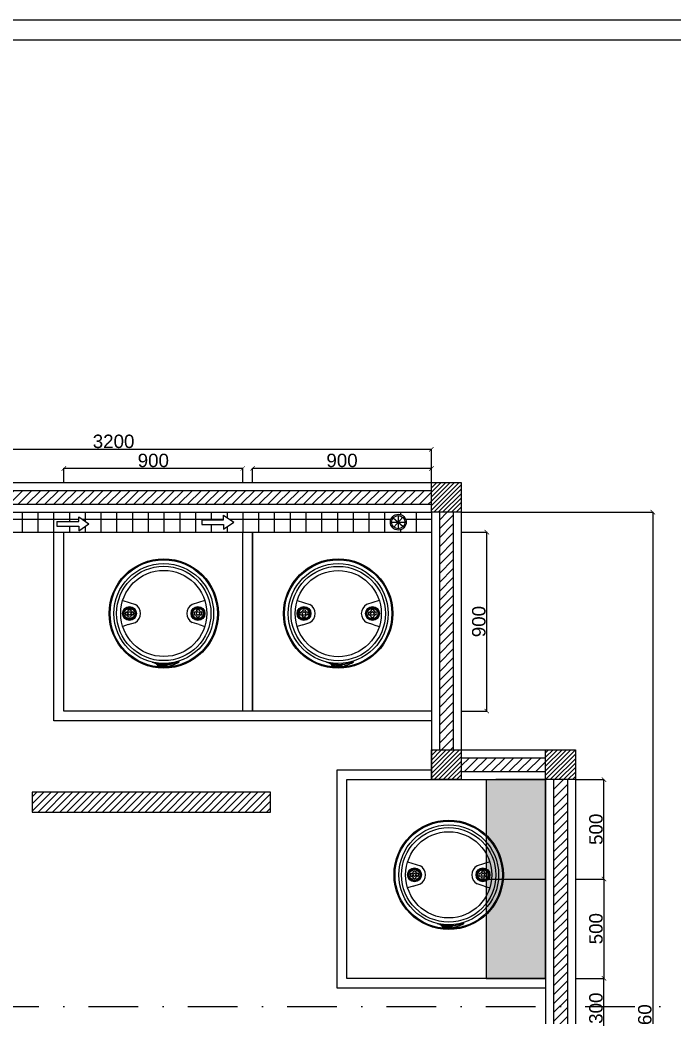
# Model space of a CAD drawing. Header units: millimetres. Extents: x -152054 to 94068, y -14280 to 91468.
# Drawn here: x -80410 to -77117, y 63936 to 68952 of the extents above; entities that cross this region are included whole.
import ezdxf

# ---------------------------------------------------------------- set-up
doc = ezdxf.new("R2010")
doc.units = ezdxf.units.MM
doc.linetypes.add('DASHDOT', pattern=[1, 0.5, -0.25, 0, -0.25])
doc.layers.add('Edges', color=7, linetype='Continuous')
doc.styles.get("Standard").update_dxf_attribs({"font": 'arial.ttf'})
doc.dimstyles.new('ISO-25', dxfattribs={"dimtxt": 67.5, "dimasz": 22.5, "dimexe": 1.25, "dimexo": 0.625, "dimgap": 5.63, "dimtad": 1, "dimtoh": 1, "dimdec": 0, "dimtxsty": 'Standard', "dimblk": 'ARCHTICK', "dimcen": 2.5, "dimclrd": 40, "dimclre": 40, "dimclrt": 1, "dimadec": 0, "dimazin": 0, "dimtfac": 1, "dimtdec": 0, "dimtmove": 0, "dimatfit": 3, "dimldrblk": 'BOXFILLED', "dimfxl": 1, "dimarcsym": 0})
pattern_1 = [(45, (11677.43, 20720.764), (-22.45064, 22.45064), [])]

# ---------------------------------------------------------------- blocks, each defined once
blk = doc.blocks.new('_ArchTick')
at = {"color": 0, "linetype": 'ByBlock', "const_width": 0.15}
blk.add_lwpolyline([(-0.5, -0.5), (0.5, 0.5)], dxfattribs=at)
blk = doc.blocks.new('*D50')
at = {"color": 40, "lineweight": -2, "transparency": 16777216}
for p, q in [((-81538.3, 66626.3), (-81538.3, 66793.2)), ((-78338.3, 66791.9), (-81538.3, 66791.9)), ((-78338.3, 66626.3), (-78338.3, 66793.2))]:
    blk.add_line(p, q, dxfattribs=at)
at = {"layer": 'Defpoints', "color": 0, "transparency": 16777216}
for p in [(-81538.3, 66791.9), (-81538.3, 66625.7), (-78338.3, 66625.7)]:
    blk.add_point(p, dxfattribs=at)
at = {"color": 40, "lineweight": -2, "transparency": 16777216, "xscale": 22.5, "yscale": 22.5, "zscale": 22.5, "rotation": 180}
blk.add_blockref('_ArchTick', (-81538.3, 66791.9), dxfattribs=at)
at = {"color": 40, "lineweight": -2, "transparency": 16777216, "xscale": 22.5, "yscale": 22.5, "zscale": 22.5}
blk.add_blockref('_ArchTick', (-78338.3, 66791.9), dxfattribs=at)
at = {"color": 1, "transparency": 16777216, "insert": (-79938.3, 66832), "char_height": 67.5, "attachment_point": 5}
blk.add_mtext('3200', dxfattribs=at)
blk = doc.blocks.new('_BoxFilled')
at = {"color": 0, "linetype": 'ByBlock', "lineweight": -2}
blk.add_line((-0.5, 0), (-1, 0), dxfattribs=at)
at = {"color": 0, "linetype": 'ByBlock'}
blk.add_solid([(-0.5, 0.5), (0.5, 0.5), (-0.5, -0.5), (0.5, -0.5)], dxfattribs=at)
blk = doc.blocks.new('plasticwaterdrumplan')
at = {"layer": 'Edges'}
for p, q in [((19.15, 3.55), (22, 2.66)), ((37.52, 3.55), (34.66, 2.66)), ((19.8, 0.65), (19.83, 0.88)), ((19.83, 0.42), (19.8, 0.65)), ((19.83, 0.88), (19.88, 1)), ((19.88, 0.3), (19.83, 0.42)), ((19.88, 1), (20.09, 0.86)), ((19.88, 0.3), (20.09, 0.44)), ((20.09, 0.86), (20.13, 0.97)), ((20.13, 0.33), (20.09, 0.44)), ((20.13, 0.97), (20.23, 1.1)), ((20.23, 0.2), (20.13, 0.33)), ((20.23, 1.1), (20.36, 1.2)), ((20.36, 0.1), (20.23, 0.2)), ((20.33, 1.45), (20.45, 1.5)), ((20.33, 1.45), (20.47, 1.24)), ((20.33, -0.15), (20.47, 0.06)), ((20.36, 1.2), (20.47, 1.24)), ((20.47, 0.06), (20.36, 0.1)), ((20.45, 1.5), (20.68, 1.53)), ((20.68, 1.53), (20.91, 1.5)), ((20.68, 1.01), (20.77, 1)), ((21.03, 1.45), (20.89, 1.24)), ((20.89, 1.24), (21, 1.2)), ((21, 0.1), (20.89, 0.06)), ((21.03, -0.15), (20.89, 0.06)), ((20.91, 1.5), (21.03, 1.45)), ((21, 1.2), (21.13, 1.1)), ((21.13, 0.2), (21, 0.1)), ((21.13, 1.1), (21.23, 0.97)), ((21.23, 0.33), (21.13, 0.2)), ((21.23, 0.97), (21.27, 0.86)), ((21.27, 0.44), (21.23, 0.33)), ((21.48, 1), (21.27, 0.86)), ((21.48, 0.3), (21.27, 0.44)), ((21.48, 1), (21.53, 0.88)), ((21.53, 0.42), (21.48, 0.3)), ((21.53, 0.88), (21.56, 0.65)), ((21.56, 0.65), (21.53, 0.42)), ((35.13, 0.88), (35.1, 0.65)), ((35.1, 0.65), (35.13, 0.42)), ((35.19, 1), (35.13, 0.88)), ((35.13, 0.42), (35.19, 0.3)), ((35.19, 1), (35.39, 0.86)), ((35.19, 0.3), (35.39, 0.44)), ((35.44, 0.97), (35.39, 0.86)), ((35.39, 0.44), (35.44, 0.33)), ((35.54, 1.1), (35.44, 0.97)), ((35.44, 0.33), (35.54, 0.2)), ((35.67, 1.2), (35.54, 1.1)), ((35.54, 0.2), (35.67, 0.1)), ((35.76, 1.5), (35.63, 1.45)), ((35.63, 1.45), (35.78, 1.24)), ((35.63, -0.15), (35.78, 0.06)), ((35.78, 1.24), (35.67, 1.2)), ((35.67, 0.1), (35.78, 0.06)), ((35.99, 1.53), (35.76, 1.5)), ((35.99, 1.01), (35.89, 1)), ((36.22, 1.5), (35.99, 1.53)), ((36.34, 1.45), (36.2, 1.24)), ((36.3, 1.2), (36.2, 1.24)), ((36.2, 0.06), (36.3, 0.1)), ((36.34, -0.15), (36.2, 0.06)), ((36.34, 1.45), (36.22, 1.5)), ((36.44, 1.1), (36.3, 1.2)), ((36.3, 0.1), (36.44, 0.2)), ((36.54, 0.97), (36.44, 1.1)), ((36.44, 0.2), (36.54, 0.33)), ((36.58, 0.86), (36.54, 0.97)), ((36.54, 0.33), (36.58, 0.44)), ((36.79, 1), (36.58, 0.86)), ((36.79, 0.3), (36.58, 0.44)), ((36.84, 0.88), (36.79, 1)), ((36.79, 0.3), (36.84, 0.42)), ((36.87, 0.65), (36.84, 0.88)), ((36.84, 0.42), (36.87, 0.65)), ((20.41, -1.85), (19.15, -2.26)), ((20.45, -0.2), (20.33, -0.15)), ((20.41, -1.85), (22, -1.35)), ((20.68, -0.23), (20.45, -0.2)), ((20.91, -0.2), (20.68, -0.23)), ((21.03, -0.15), (20.91, -0.2)), ((36.26, -1.85), (34.66, -1.35)), ((35.63, -0.15), (35.76, -0.2)), ((35.76, -0.2), (35.99, -0.23)), ((35.99, -0.23), (36.22, -0.2)), ((36.22, -0.2), (36.34, -0.15)), ((36.26, -1.85), (37.52, -2.26)), ((25.72, -10.23), (26.59, -10.46)), ((25.73, -10.21), (26.78, -10.49)), ((26.36, -10.41), (26.54, -10.46)), ((26.36, -10.43), (26.53, -10.48)), ((26.54, -10.46), (26.53, -10.48)), ((26.54, -10.46), (26.59, -10.47)), ((26.59, -10.46), (26.6, -10.46)), ((26.6, -10.48), (26.59, -10.47)), ((26.62, -10.47), (26.6, -10.46)), ((26.6, -10.46), (26.75, -10.5)), ((26.61, -10.48), (26.6, -10.48)), ((26.61, -10.48), (26.61, -10.49)), ((26.62, -10.5), (26.61, -10.49)), ((26.63, -10.48), (26.62, -10.47)), ((26.62, -10.47), (26.62, -10.47)), ((26.63, -10.5), (26.62, -10.5)), ((26.64, -10.49), (26.63, -10.48)), ((26.63, -10.51), (26.63, -10.5)), ((26.64, -10.52), (26.63, -10.51)), ((26.65, -10.5), (26.64, -10.49)), ((26.64, -10.49), (26.64, -10.49)), ((26.64, -10.53), (26.64, -10.52)), ((26.64, -10.54), (26.64, -10.53)), ((26.64, -10.57), (26.65, -10.54)), ((26.65, -10.54), (26.64, -10.54)), ((26.64, -10.59), (26.64, -10.57)), ((26.65, -10.61), (26.64, -10.59)), ((26.65, -10.51), (26.65, -10.5)), ((26.66, -10.52), (26.65, -10.51)), ((26.65, -10.51), (26.65, -10.51)), ((26.65, -10.54), (26.67, -10.53)), ((26.66, -10.53), (26.65, -10.55)), ((26.65, -10.55), (26.65, -10.54)), ((26.65, -10.55), (26.65, -10.55)), ((26.66, -10.64), (26.65, -10.61)), ((26.66, -10.53), (26.66, -10.52)), ((26.67, -10.56), (26.66, -10.57)), ((26.66, -10.57), (26.66, -10.59)), ((26.66, -10.59), (26.66, -10.6)), ((26.66, -10.6), (26.67, -10.62)), ((26.68, -10.66), (26.66, -10.64)), ((26.67, -10.53), (26.69, -10.51)), ((26.68, -10.54), (26.67, -10.56)), ((26.67, -10.62), (26.69, -10.64)), ((26.7, -10.53), (26.68, -10.54)), ((26.7, -10.67), (26.68, -10.66)), ((26.69, -10.51), (26.72, -10.5)), ((26.7, -10.56), (26.69, -10.59)), ((26.69, -10.59), (26.7, -10.63)), ((26.69, -10.64), (26.71, -10.65)), ((26.72, -10.53), (26.7, -10.53)), ((26.72, -10.54), (26.7, -10.56)), ((26.7, -10.63), (26.72, -10.65)), ((26.73, -10.68), (26.7, -10.67)), ((26.71, -10.65), (26.73, -10.66)), ((26.72, -10.5), (26.75, -10.5)), ((26.74, -10.52), (26.72, -10.53)), ((26.75, -10.53), (26.72, -10.54)), ((26.72, -10.65), (26.77, -10.66)), ((26.73, -10.66), (26.76, -10.67)), ((26.75, -10.69), (26.73, -10.68)), ((26.77, -10.53), (26.74, -10.52)), ((26.75, -10.5), (26.77, -10.5)), ((26.75, -10.5), (26.77, -10.51)), ((26.78, -10.54), (26.75, -10.53)), ((26.78, -10.69), (26.75, -10.69)), ((26.76, -10.67), (26.77, -10.66)), ((26.77, -10.5), (26.8, -10.51)), ((26.8, -10.51), (26.77, -10.51)), ((26.79, -10.54), (26.77, -10.53)), ((26.77, -10.66), (26.81, -10.68)), ((26.78, -10.49), (27.01, -10.56)), ((26.78, -10.49), (26.8, -10.51)), ((26.78, -10.54), (26.8, -10.55)), ((26.81, -10.68), (26.78, -10.69)), ((26.81, -10.55), (26.79, -10.54)), ((26.8, -10.51), (26.82, -10.53)), ((26.81, -10.55), (26.8, -10.55)), ((26.81, -10.55), (26.81, -10.55)), ((26.81, -10.55), (26.85, -10.56)), ((26.81, -10.68), (26.81, -10.68)), ((26.81, -10.68), (26.93, -10.71)), ((26.82, -10.53), (26.84, -10.55)), ((26.84, -10.55), (26.85, -10.56)), ((26.85, -10.56), (27.07, -10.63)), ((26.9, -10.77), (26.89, -10.83)), ((26.89, -10.83), (26.9, -10.77)), ((26.89, -10.83), (26.9, -10.88)), ((26.9, -10.88), (26.89, -10.83)), ((26.89, -10.83), (26.89, -10.83)), ((26.9, -10.83), (26.89, -10.83)), ((26.93, -10.72), (26.9, -10.77)), ((26.9, -10.77), (26.93, -10.72)), ((26.9, -10.77), (26.91, -10.77)), ((26.9, -10.83), (26.91, -10.77)), ((26.9, -10.77), (26.9, -10.77)), ((26.9, -10.83), (26.91, -10.78)), ((26.91, -10.88), (26.9, -10.83)), ((26.9, -10.88), (26.9, -10.83)), ((26.9, -10.83), (26.9, -10.83)), ((26.9, -10.88), (26.91, -10.93)), ((26.91, -10.88), (26.9, -10.88)), ((26.9, -10.88), (26.9, -10.88)), ((26.9, -10.88), (26.9, -10.88)), ((26.92, -10.93), (26.9, -10.88)), ((26.92, -10.93), (26.9, -10.88)), ((26.91, -10.78), (26.93, -10.73)), ((26.91, -10.77), (26.93, -10.73)), ((26.91, -10.77), (26.91, -10.78)), ((26.91, -10.83), (26.92, -10.78)), ((26.92, -10.78), (26.91, -10.83)), ((26.91, -10.83), (26.92, -10.88)), ((26.91, -10.88), (26.91, -10.83)), ((26.93, -10.93), (26.91, -10.88)), ((26.92, -10.93), (26.91, -10.88)), ((26.91, -10.93), (26.95, -10.98)), ((26.92, -10.93), (26.91, -10.93)), ((26.92, -10.78), (26.94, -10.73)), ((26.94, -10.73), (26.92, -10.78)), ((26.92, -10.88), (26.93, -10.93)), ((26.92, -10.93), (26.92, -10.93)), ((26.92, -10.93), (26.92, -10.93)), ((26.95, -10.98), (26.92, -10.93)), ((26.95, -10.97), (26.92, -10.93)), ((26.95, -10.98), (26.92, -10.93)), ((26.93, -10.71), (26.93, -10.72)), ((26.93, -10.72), (26.94, -10.71)), ((26.94, -10.71), (26.93, -10.71)), ((26.93, -10.73), (26.94, -10.72)), ((26.93, -10.73), (26.94, -10.72)), ((26.93, -10.73), (26.93, -10.72)), ((26.93, -10.72), (26.93, -10.72)), ((26.93, -10.73), (26.93, -10.73)), ((26.93, -10.93), (26.96, -10.97)), ((26.96, -10.97), (26.93, -10.93)), ((26.94, -10.72), (26.94, -10.71)), ((26.95, -10.72), (26.94, -10.73)), ((26.94, -10.73), (26.95, -10.72)), ((26.95, -10.72), (26.94, -10.72)), ((26.94, -10.72), (26.94, -10.72)), ((27.05, -10.75), (26.95, -10.72)), ((26.95, -10.72), (26.95, -10.72)), ((26.99, -11.01), (26.95, -10.97)), ((26.95, -10.98), (26.95, -10.97)), ((26.95, -10.98), (26.99, -11.02)), ((26.99, -11.01), (26.95, -10.98)), ((26.99, -11.01), (26.95, -10.98)), ((26.95, -10.98), (26.95, -10.98)), ((26.95, -10.98), (26.95, -10.98)), ((26.96, -10.97), (27, -11)), ((27, -11), (26.96, -10.97)), ((26.99, -11.01), (26.99, -11.01)), ((26.99, -11.01), (26.99, -11.01)), ((26.99, -11.01), (26.99, -11.02)), ((27.04, -11.03), (26.99, -11.01)), ((27.04, -11.03), (26.99, -11.01)), ((27.04, -11.04), (26.99, -11.01)), ((26.99, -11.02), (27.04, -11.04)), ((27.02, -10.78), (27, -10.85)), ((27, -10.85), (27.02, -10.91)), ((27, -11), (27.04, -11.02)), ((27.04, -11.03), (27, -11)), ((27.05, -10.75), (27.02, -10.78)), ((27.02, -10.91), (27.07, -10.96)), ((27.04, -11.02), (27.32, -11.11)), ((27.32, -11.13), (27.04, -11.03)), ((27.32, -11.12), (27.04, -11.03)), ((27.32, -11.12), (27.04, -11.03)), ((27.31, -11.13), (27.04, -11.04)), ((27.04, -11.04), (27.04, -11.04)), ((27.31, -11.13), (27.04, -11.04)), ((27.26, -10.81), (27.05, -10.75)), ((27.07, -10.63), (27.11, -10.63)), ((27.08, -10.63), (27.07, -10.63)), ((27.07, -10.96), (27.13, -10.98)), ((27.08, -10.63), (27.11, -10.63)), ((27.09, -10.64), (27.08, -10.63)), ((27.09, -10.64), (27.11, -10.63)), ((27.1, -10.64), (27.09, -10.64)), ((27.1, -10.64), (27.11, -10.64)), ((27.11, -10.64), (27.1, -10.64)), ((27.17, -10.64), (27.11, -10.63)), ((27.11, -10.63), (27.11, -10.63)), ((27.11, -10.63), (27.11, -10.63)), ((27.11, -10.63), (27.17, -10.64)), ((27.11, -10.63), (27.17, -10.64)), ((27.11, -10.64), (27.11, -10.63)), ((27.11, -10.64), (27.11, -10.64)), ((27.11, -10.64), (27.17, -10.65)), ((27.11, -10.64), (27.17, -10.65)), ((27.15, -10.65), (27.11, -10.64)), ((27.13, -10.98), (27.2, -10.96)), ((27.17, -10.66), (27.15, -10.65)), ((28.04, -10.93), (27.15, -10.65)), ((27.44, -10.69), (27.17, -10.64)), ((27.44, -10.68), (27.17, -10.64)), ((27.44, -10.68), (27.17, -10.64)), ((27.43, -10.7), (27.17, -10.65)), ((27.44, -10.69), (27.17, -10.65)), ((27.17, -10.66), (27.43, -10.7)), ((27.2, -10.96), (27.25, -10.91)), ((27.25, -10.91), (27.27, -10.85)), ((27.27, -10.85), (27.26, -10.81)), ((28, -11.04), (27.26, -10.81)), ((27.31, -11.13), (27.6, -11.21)), ((27.6, -11.2), (27.31, -11.13)), ((27.32, -11.11), (27.6, -11.19)), ((27.6, -11.19), (27.32, -11.12)), ((27.6, -11.2), (27.32, -11.12)), ((27.6, -11.2), (27.32, -11.13)), ((27.43, -10.7), (27.7, -10.74)), ((27.7, -10.73), (27.43, -10.7)), ((27.44, -10.68), (27.71, -10.72)), ((27.71, -10.72), (27.44, -10.68)), ((27.71, -10.73), (27.44, -10.69)), ((27.71, -10.72), (27.44, -10.69)), ((27.98, -10.76), (27.7, -10.73)), ((27.7, -10.74), (27.98, -10.76)), ((27.71, -10.72), (27.98, -10.74)), ((27.98, -10.75), (27.71, -10.72)), ((27.98, -10.75), (27.71, -10.72)), ((27.98, -10.75), (27.71, -10.73)), ((28.25, -10.76), (27.98, -10.74)), ((28.25, -10.77), (27.98, -10.75)), ((28.25, -10.77), (27.98, -10.75)), ((28.25, -10.76), (27.98, -10.75)), ((28.25, -10.78), (27.98, -10.76)), ((27.98, -10.76), (28.25, -10.78)), ((28.04, -11.11), (28, -11.04)), ((28.01, -11.04), (28, -11.04)), ((28.01, -11.04), (28.04, -11.1)), ((28.02, -11.05), (28.01, -11.04)), ((28.02, -11.05), (28.04, -11.1)), ((28.02, -11.05), (28.05, -11.09)), ((28.02, -11.05), (28.02, -11.05)), ((28.03, -11.05), (28.02, -11.05)), ((28.05, -11.09), (28.03, -11.05)), ((28.03, -11.05), (28.05, -11.09)), ((28.03, -11.05), (28.05, -11.09)), ((28.03, -11.05), (28.03, -11.05)), ((28.03, -11.05), (28.03, -11.05)), ((28.03, -11.05), (28.07, -11.06)), ((28.04, -10.93), (28.09, -10.9)), ((28.05, -10.93), (28.04, -10.93)), ((28.05, -11.09), (28.04, -11.1)), ((28.04, -11.1), (28.04, -11.1)), ((28.04, -11.1), (28.13, -11.12)), ((28.04, -11.1), (28.12, -11.12)), ((28.13, -11.13), (28.04, -11.11)), ((28.1, -10.9), (28.05, -10.93)), ((28.1, -10.91), (28.05, -10.93)), ((28.05, -10.93), (28.05, -10.93)), ((28.06, -10.93), (28.05, -10.93)), ((28.12, -11.11), (28.05, -11.09)), ((28.05, -11.09), (28.05, -11.09)), ((28.05, -11.09), (28.05, -11.09)), ((28.05, -11.09), (28.12, -11.12)), ((28.05, -11.09), (28.12, -11.11)), ((28.1, -10.91), (28.06, -10.93)), ((28.1, -10.91), (28.06, -10.94)), ((28.06, -10.94), (28.1, -10.92)), ((28.06, -10.94), (28.06, -10.93)), ((28.06, -10.94), (28.11, -10.95)), ((28.06, -10.94), (28.06, -10.94)), ((28.08, -11.07), (28.07, -11.06)), ((28.08, -11.07), (28.09, -11.07)), ((28.09, -10.9), (28.18, -10.92)), ((28.09, -11.07), (28.1, -11.07)), ((28.09, -11.07), (28.09, -11.07)), ((28.09, -11.07), (28.09, -11.07)), ((28.18, -10.92), (28.1, -10.9)), ((28.1, -10.91), (28.1, -10.9)), ((28.18, -10.93), (28.1, -10.91)), ((28.17, -10.93), (28.1, -10.91)), ((28.1, -10.91), (28.1, -10.91)), ((28.17, -10.93), (28.1, -10.91)), ((28.1, -10.91), (28.1, -10.91)), ((28.1, -10.92), (28.1, -10.91)), ((28.1, -10.92), (28.17, -10.94)), ((28.1, -11.07), (28.1, -11.07)), ((28.1, -11.07), (28.1, -11.07)), ((28.11, -11.07), (28.1, -11.07)), ((28.11, -10.95), (28.11, -10.95)), ((28.11, -10.95), (28.11, -10.95)), ((28.14, -10.96), (28.11, -10.95)), ((28.11, -10.95), (28.11, -10.95)), ((28.11, -10.95), (28.11, -10.95)), ((28.11, -11.07), (28.14, -11.07)), ((28.19, -11.07), (28.12, -11.11)), ((28.12, -11.11), (28.19, -11.07)), ((28.12, -11.12), (28.2, -11.08)), ((28.12, -11.12), (28.19, -11.08)), ((28.12, -11.12), (28.12, -11.11)), ((28.12, -11.11), (28.12, -11.11)), ((28.13, -11.12), (28.12, -11.12)), ((28.12, -11.12), (28.12, -11.12)), ((28.13, -11.12), (28.2, -11.08)), ((28.2, -11.09), (28.13, -11.13)), ((28.17, -10.99), (28.14, -10.96)), ((28.14, -11.07), (28.16, -11.05)), ((28.16, -11.05), (28.17, -11.02)), ((28.18, -10.93), (28.17, -10.93)), ((28.17, -10.93), (28.17, -10.93)), ((28.17, -10.93), (28.17, -10.94)), ((28.21, -11), (28.17, -10.93)), ((28.21, -11), (28.17, -10.93)), ((28.17, -10.94), (28.21, -11)), ((28.17, -11.02), (28.17, -10.99)), ((28.18, -10.92), (28.18, -10.93)), ((28.22, -11), (28.18, -10.92)), ((28.18, -10.92), (28.23, -11)), ((28.22, -11), (28.18, -10.93)), ((28.21, -11), (28.19, -11.07)), ((28.19, -11.08), (28.21, -11)), ((28.19, -11.07), (28.21, -11)), ((28.19, -11.08), (28.19, -11.07)), ((28.19, -11.07), (28.19, -11.07)), ((28.2, -11.08), (28.19, -11.08)), ((28.23, -11), (28.2, -11.09)), ((28.2, -11.08), (28.22, -11)), ((28.2, -11.08), (28.22, -11)), ((28.2, -11.08), (28.2, -11.08)), ((28.21, -11), (28.22, -11)), ((28.21, -11), (28.21, -11)), ((28.21, -11), (28.21, -11)), ((28.22, -11), (28.22, -11)), ((28.25, -10.76), (28.52, -10.77)), ((28.52, -10.77), (28.25, -10.76)), ((28.52, -10.78), (28.25, -10.77)), ((28.52, -10.78), (28.25, -10.77)), ((28.25, -10.78), (28.52, -10.79)), ((28.52, -10.79), (28.25, -10.78)), ((28.43, -10.93), (29.05, -10.92)), ((28.44, -11.17), (28.43, -10.93)), ((28.43, -10.93), (28.44, -10.94)), ((29.04, -10.93), (28.44, -10.94)), ((29.04, -10.93), (28.44, -10.94)), ((28.44, -10.94), (28.44, -11.16)), ((28.44, -10.94), (28.45, -11.16)), ((28.44, -10.94), (28.45, -10.95)), ((28.44, -10.94), (28.44, -10.94)), ((28.45, -10.95), (29.03, -10.94)), ((29.03, -10.94), (28.45, -10.95)), ((29.03, -10.94), (28.45, -10.95)), ((28.46, -11.15), (28.45, -10.95)), ((28.45, -10.95), (28.45, -11.15)), ((28.45, -10.95), (28.45, -10.95)), ((28.45, -10.95), (28.45, -10.95)), ((28.45, -10.95), (28.45, -11.15)), ((28.52, -10.77), (28.79, -10.77)), ((28.79, -10.77), (28.52, -10.77)), ((28.79, -10.78), (28.52, -10.78)), ((28.79, -10.78), (28.52, -10.78)), ((28.52, -10.79), (28.79, -10.79)), ((28.79, -10.79), (28.52, -10.79)), ((29.06, -10.76), (28.79, -10.77)), ((29.06, -10.76), (28.79, -10.77)), ((29.06, -10.77), (28.79, -10.78)), ((29.06, -10.77), (28.79, -10.78)), ((29.06, -10.78), (28.79, -10.79)), ((28.79, -10.79), (29.06, -10.78)), ((29.03, -10.94), (29.04, -10.93)), ((29.03, -10.94), (29.03, -11.14)), ((29.03, -11.15), (29.03, -10.94)), ((29.03, -11.14), (29.03, -10.94)), ((29.03, -10.94), (29.03, -10.94)), ((29.03, -10.94), (29.03, -10.94)), ((29.04, -10.93), (29.05, -10.92)), ((29.04, -11.15), (29.04, -10.93)), ((29.04, -11.15), (29.04, -10.93)), ((29.04, -10.93), (29.04, -10.93)), ((29.05, -10.92), (29.05, -11.16)), ((29.06, -10.76), (29.33, -10.74)), ((29.33, -10.75), (29.06, -10.77)), ((29.33, -10.75), (29.06, -10.76)), ((29.06, -10.78), (29.33, -10.76)), ((29.33, -10.76), (29.06, -10.78)), ((29.33, -10.76), (29.06, -10.77)), ((29.81, -10.63), (29.33, -10.75)), ((29.8, -10.63), (29.33, -10.75)), ((29.8, -10.63), (29.33, -10.74)), ((29.81, -10.64), (29.33, -10.75)), ((29.33, -10.75), (29.33, -10.74)), ((29.33, -10.75), (29.33, -10.75)), ((29.33, -10.75), (29.33, -10.75)), ((29.33, -10.75), (29.34, -10.76)), ((29.33, -10.75), (29.33, -10.76)), ((29.33, -10.76), (29.33, -10.76)), ((29.33, -10.76), (29.34, -10.76)), ((29.33, -10.77), (29.34, -10.76)), ((29.33, -10.76), (29.33, -10.76)), ((29.33, -10.76), (29.33, -10.76)), ((29.33, -10.76), (29.34, -10.76)), ((29.33, -10.76), (29.33, -10.76)), ((29.33, -10.76), (29.33, -10.77)), ((29.33, -10.76), (29.33, -10.76)), ((29.83, -11.05), (29.33, -11.22)), ((29.33, -11.21), (29.83, -11.05)), ((29.83, -11.06), (29.33, -11.22)), ((29.83, -11.06), (29.33, -11.22)), ((29.84, -11.06), (29.33, -11.23)), ((29.84, -11.07), (29.33, -11.23)), ((29.81, -10.64), (29.34, -10.76)), ((29.34, -10.76), (29.81, -10.65)), ((29.34, -10.76), (29.34, -10.76)), ((30.28, -10.5), (29.8, -10.63)), ((30.28, -10.5), (29.8, -10.63)), ((30.28, -10.51), (29.81, -10.63)), ((30.28, -10.51), (29.81, -10.64)), ((30.29, -10.51), (29.81, -10.64)), ((29.81, -10.65), (30.29, -10.52)), ((30.32, -10.87), (29.83, -11.05)), ((29.83, -11.05), (30.32, -10.87)), ((30.32, -10.88), (29.83, -11.06)), ((30.33, -10.88), (29.83, -11.06)), ((30.33, -10.88), (29.84, -11.07)), ((30.33, -10.88), (29.84, -11.06)), ((30.76, -10.36), (30.28, -10.5)), ((30.76, -10.37), (30.28, -10.51)), ((30.76, -10.37), (30.28, -10.5)), ((30.76, -10.37), (30.28, -10.51)), ((30.29, -10.52), (30.76, -10.38)), ((30.76, -10.38), (30.29, -10.51)), ((30.32, -10.87), (30.8, -10.67)), ((30.8, -10.67), (30.32, -10.87)), ((30.8, -10.68), (30.32, -10.88)), ((30.81, -10.68), (30.33, -10.88)), ((30.81, -10.68), (30.33, -10.88)), ((30.33, -10.88), (30.81, -10.69)), ((30.76, -10.36), (31.23, -10.22)), ((30.76, -10.38), (31.3, -10.22)), ((31.23, -10.22), (30.76, -10.37)), ((31.23, -10.22), (30.76, -10.37)), ((31.24, -10.23), (30.76, -10.38)), ((31.23, -10.23), (30.76, -10.37)), ((30.8, -10.67), (31.26, -10.46)), ((31.27, -10.46), (30.8, -10.67)), ((31.27, -10.46), (30.8, -10.68)), ((31.28, -10.47), (30.81, -10.69)), ((31.27, -10.47), (30.81, -10.68)), ((31.28, -10.47), (30.81, -10.68)), ((31.26, -10.21), (31.23, -10.22)), ((31.26, -10.21), (31.23, -10.22)), ((31.27, -10.21), (31.23, -10.22)), ((31.27, -10.22), (31.23, -10.23)), ((31.27, -10.22), (31.24, -10.23)), ((31.26, -10.21), (31.3, -10.2)), ((31.3, -10.2), (31.26, -10.21)), ((31.26, -10.46), (31.33, -10.42)), ((31.3, -10.2), (31.27, -10.21)), ((31.3, -10.21), (31.27, -10.22)), ((31.3, -10.21), (31.27, -10.22)), ((31.3, -10.44), (31.27, -10.46)), ((31.31, -10.45), (31.27, -10.46)), ((31.31, -10.45), (31.27, -10.47)), ((31.31, -10.45), (31.28, -10.47)), ((31.31, -10.45), (31.28, -10.47)), ((31.3, -10.2), (31.33, -10.19)), ((31.33, -10.19), (31.3, -10.2)), ((31.33, -10.19), (31.3, -10.2)), ((31.34, -10.2), (31.3, -10.21)), ((31.33, -10.2), (31.3, -10.21)), ((31.3, -10.22), (31.34, -10.21)), ((31.34, -10.43), (31.3, -10.44)), ((31.34, -10.43), (31.31, -10.45)), ((31.35, -10.43), (31.31, -10.45)), ((31.35, -10.43), (31.31, -10.45)), ((31.31, -10.45), (31.35, -10.44)), ((31.36, -10.18), (31.33, -10.19)), ((31.37, -10.18), (31.33, -10.19)), ((31.37, -10.18), (31.33, -10.19)), ((31.37, -10.19), (31.33, -10.2)), ((31.33, -10.42), (31.4, -10.39)), ((31.34, -10.21), (31.4, -10.19)), ((31.37, -10.19), (31.34, -10.2)), ((31.38, -10.41), (31.34, -10.43)), ((31.37, -10.41), (31.34, -10.43)), ((31.38, -10.41), (31.35, -10.43)), ((31.35, -10.44), (31.39, -10.42)), ((31.38, -10.42), (31.35, -10.43)), ((31.4, -10.17), (31.36, -10.18)), ((31.4, -10.17), (31.37, -10.18)), ((31.4, -10.18), (31.37, -10.19)), ((31.4, -10.18), (31.37, -10.18)), ((31.4, -10.18), (31.37, -10.19)), ((31.41, -10.39), (31.37, -10.41)), ((31.41, -10.39), (31.38, -10.41)), ((31.42, -10.4), (31.38, -10.42)), ((31.42, -10.4), (31.38, -10.41)), ((31.42, -10.4), (31.39, -10.42)), ((31.4, -10.17), (31.43, -10.16)), ((31.43, -10.16), (31.4, -10.17)), ((31.44, -10.17), (31.4, -10.18)), ((31.43, -10.17), (31.4, -10.18)), ((31.43, -10.17), (31.4, -10.18)), ((31.4, -10.19), (31.44, -10.18)), ((31.4, -10.39), (31.44, -10.37)), ((31.45, -10.37), (31.41, -10.39)), ((31.44, -10.37), (31.41, -10.39)), ((31.42, -10.4), (31.46, -10.38)), ((31.45, -10.38), (31.42, -10.4)), ((31.45, -10.38), (31.42, -10.4)), ((31.47, -10.15), (31.43, -10.16)), ((31.47, -10.15), (31.43, -10.16)), ((31.47, -10.16), (31.43, -10.17)), ((31.47, -10.16), (31.43, -10.17)), ((31.44, -10.18), (31.5, -10.16)), ((31.47, -10.17), (31.44, -10.17)), ((31.44, -10.37), (31.51, -10.33)), ((31.48, -10.35), (31.44, -10.37)), ((31.48, -10.36), (31.45, -10.37)), ((31.49, -10.36), (31.45, -10.38)), ((31.49, -10.36), (31.45, -10.38)), ((31.46, -10.38), (31.49, -10.36)), ((31.5, -10.14), (31.47, -10.15)), ((31.5, -10.15), (31.47, -10.16)), ((31.5, -10.15), (31.47, -10.15)), ((31.5, -10.15), (31.47, -10.16)), ((31.5, -10.16), (31.47, -10.17)), ((31.51, -10.33), (31.48, -10.35)), ((31.52, -10.34), (31.48, -10.36)), ((31.53, -10.34), (31.49, -10.36)), ((31.52, -10.34), (31.49, -10.36)), ((31.52, -10.34), (31.49, -10.36)), ((31.5, -10.14), (31.53, -10.13)), ((31.54, -10.14), (31.5, -10.15)), ((31.54, -10.14), (31.5, -10.15)), ((31.53, -10.14), (31.5, -10.15)), ((31.5, -10.16), (31.54, -10.15)), ((31.54, -10.15), (31.5, -10.16)), ((31.51, -10.33), (31.54, -10.31)), ((31.55, -10.32), (31.51, -10.33)), ((31.56, -10.32), (31.52, -10.34)), ((31.55, -10.32), (31.52, -10.34)), ((31.56, -10.32), (31.52, -10.34)), ((31.57, -10.13), (31.53, -10.13)), ((31.57, -10.13), (31.53, -10.14)), ((31.56, -10.33), (31.53, -10.34)), ((31.57, -10.13), (31.54, -10.14)), ((31.57, -10.14), (31.54, -10.15)), ((31.57, -10.14), (31.54, -10.14)), ((31.54, -10.15), (31.59, -10.14)), ((31.54, -10.31), (31.61, -10.27)), ((31.59, -10.3), (31.55, -10.32)), ((31.58, -10.3), (31.55, -10.32)), ((31.59, -10.3), (31.56, -10.32)), ((31.59, -10.3), (31.56, -10.32)), ((31.56, -10.33), (31.6, -10.31)), ((31.6, -10.12), (31.57, -10.13)), ((31.6, -10.12), (31.57, -10.13)), ((31.6, -10.13), (31.57, -10.14)), ((31.6, -10.13), (31.57, -10.13)), ((31.59, -10.14), (31.57, -10.14)), ((31.61, -10.28), (31.58, -10.3)), ((31.6, -10.13), (31.59, -10.14)), ((31.59, -10.14), (31.6, -10.14)), ((31.61, -10.14), (31.59, -10.14)), ((31.59, -10.14), (31.59, -10.14)), ((31.62, -10.28), (31.59, -10.3)), ((31.62, -10.28), (31.59, -10.3)), ((31.63, -10.29), (31.59, -10.3)), ((31.6, -10.12), (31.63, -10.13)), ((31.63, -10.13), (31.6, -10.12)), ((31.6, -10.12), (31.6, -10.12)), ((31.62, -10.13), (31.6, -10.12)), ((31.6, -10.12), (31.6, -10.13)), ((31.62, -10.13), (31.6, -10.13)), ((31.62, -10.13), (31.6, -10.13)), ((31.6, -10.13), (31.6, -10.13)), ((31.6, -10.14), (31.62, -10.15)), ((31.63, -10.29), (31.6, -10.31)), ((31.63, -10.15), (31.61, -10.14)), ((31.61, -10.27), (31.66, -10.24)), ((31.65, -10.26), (31.61, -10.28)), ((31.64, -10.14), (31.62, -10.13)), ((31.64, -10.14), (31.62, -10.13)), ((31.62, -10.13), (31.62, -10.13)), ((31.65, -10.14), (31.62, -10.13)), ((31.62, -10.13), (31.62, -10.13)), ((31.62, -10.13), (31.63, -10.13)), ((31.62, -10.15), (31.64, -10.16)), ((31.65, -10.26), (31.62, -10.28)), ((31.66, -10.26), (31.62, -10.28)), ((31.65, -10.13), (31.63, -10.13)), ((31.63, -10.13), (31.63, -10.13)), ((31.65, -10.14), (31.63, -10.13)), ((31.65, -10.16), (31.63, -10.15)), ((31.66, -10.27), (31.63, -10.29)), ((31.66, -10.27), (31.63, -10.29)), ((31.66, -10.15), (31.64, -10.14)), ((31.65, -10.14), (31.64, -10.14)), ((31.64, -10.14), (31.64, -10.14)), ((31.65, -10.15), (31.64, -10.14)), ((31.64, -10.16), (31.65, -10.17)), ((31.67, -10.15), (31.65, -10.13)), ((31.65, -10.14), (31.65, -10.13)), ((31.67, -10.15), (31.65, -10.14)), ((31.67, -10.15), (31.65, -10.14)), ((31.65, -10.14), (31.65, -10.14)), ((31.67, -10.17), (31.65, -10.15)), ((31.66, -10.15), (31.65, -10.15)), ((31.66, -10.17), (31.65, -10.16)), ((31.65, -10.17), (31.66, -10.19)), ((31.67, -10.24), (31.65, -10.26)), ((31.68, -10.24), (31.65, -10.26)), ((31.67, -10.15), (31.66, -10.15)), ((31.68, -10.16), (31.66, -10.15)), ((31.67, -10.18), (31.66, -10.17)), ((31.66, -10.19), (31.67, -10.2)), ((31.67, -10.23), (31.66, -10.24)), ((31.66, -10.24), (31.67, -10.24)), ((31.66, -10.27), (31.7, -10.25)), ((31.69, -10.25), (31.66, -10.26)), ((31.69, -10.25), (31.66, -10.27)), ((31.7, -10.25), (31.66, -10.27)), ((31.67, -10.15), (31.69, -10.16)), ((31.67, -10.15), (31.67, -10.15)), ((31.68, -10.16), (31.67, -10.15)), ((31.67, -10.15), (31.67, -10.15)), ((31.68, -10.16), (31.67, -10.15)), ((31.67, -10.17), (31.68, -10.16)), ((31.68, -10.18), (31.67, -10.17)), ((31.68, -10.2), (31.67, -10.18)), ((31.67, -10.2), (31.67, -10.22)), ((31.67, -10.22), (31.67, -10.23)), ((31.67, -10.24), (31.68, -10.23)), ((31.67, -10.24), (31.68, -10.24)), ((31.68, -10.16), (31.69, -10.16)), ((31.7, -10.18), (31.68, -10.16)), ((31.68, -10.16), (31.68, -10.16)), ((31.68, -10.16), (31.68, -10.16)), ((31.69, -10.18), (31.68, -10.16)), ((31.69, -10.18), (31.68, -10.16)), ((31.69, -10.2), (31.68, -10.18)), ((31.69, -10.18), (31.68, -10.18)), ((31.68, -10.21), (31.68, -10.2)), ((31.68, -10.23), (31.68, -10.21)), ((31.68, -10.24), (31.69, -10.23)), ((31.68, -10.24), (31.69, -10.25)), ((31.7, -10.17), (31.69, -10.16)), ((31.69, -10.19), (31.69, -10.18)), ((31.7, -10.19), (31.69, -10.18)), ((31.69, -10.18), (31.69, -10.18)), ((31.7, -10.18), (31.69, -10.18)), ((31.7, -10.19), (31.69, -10.19)), ((31.7, -10.21), (31.69, -10.19)), ((31.69, -10.19), (31.69, -10.2)), ((31.69, -10.21), (31.69, -10.2)), ((31.7, -10.21), (31.69, -10.21)), ((31.69, -10.23), (31.69, -10.21)), ((31.69, -10.23), (31.7, -10.21)), ((31.69, -10.25), (31.7, -10.23)), ((31.69, -10.25), (31.69, -10.23)), ((31.69, -10.23), (31.7, -10.23)), ((31.69, -10.23), (31.69, -10.23)), ((31.69, -10.25), (31.7, -10.25)), ((31.69, -10.25), (31.69, -10.25)), ((31.7, -10.19), (31.7, -10.17)), ((31.7, -10.18), (31.7, -10.17)), ((31.7, -10.19), (31.7, -10.18)), ((31.7, -10.19), (31.71, -10.21)), ((31.7, -10.19), (31.7, -10.19)), ((31.7, -10.21), (31.7, -10.19)), ((31.7, -10.21), (31.7, -10.19)), ((31.7, -10.19), (31.7, -10.19)), ((31.71, -10.21), (31.7, -10.23)), ((31.7, -10.21), (31.71, -10.21)), ((31.7, -10.23), (31.7, -10.21)), ((31.7, -10.21), (31.7, -10.21)), ((31.7, -10.21), (31.7, -10.21)), ((31.7, -10.23), (31.7, -10.21)), ((31.7, -10.25), (31.7, -10.23)), ((31.7, -10.23), (31.7, -10.23)), ((31.7, -10.25), (31.7, -10.23)), ((31.7, -10.23), (31.7, -10.23)), ((31.7, -10.25), (31.7, -10.25)), ((27.6, -11.19), (27.89, -11.24)), ((27.88, -11.25), (27.6, -11.19)), ((27.88, -11.25), (27.6, -11.2)), ((27.88, -11.25), (27.6, -11.2)), ((27.88, -11.26), (27.6, -11.2)), ((27.88, -11.26), (27.6, -11.21)), ((28.17, -11.28), (27.88, -11.25)), ((28.17, -11.29), (27.88, -11.25)), ((28.17, -11.28), (27.88, -11.25)), ((28.17, -11.29), (27.88, -11.26)), ((28.17, -11.29), (27.88, -11.26)), ((27.89, -11.24), (28.17, -11.27)), ((28.17, -11.27), (28.46, -11.29)), ((28.46, -11.29), (28.17, -11.28)), ((28.46, -11.3), (28.17, -11.28)), ((28.17, -11.29), (28.46, -11.31)), ((28.46, -11.3), (28.17, -11.29)), ((28.46, -11.3), (28.17, -11.29)), ((29.04, -11.15), (28.44, -11.16)), ((28.44, -11.16), (28.44, -11.17)), ((28.45, -11.16), (28.44, -11.16)), ((28.44, -11.17), (29.05, -11.16)), ((29.03, -11.14), (28.45, -11.15)), ((28.45, -11.15), (28.45, -11.15)), ((28.45, -11.15), (28.45, -11.16)), ((28.46, -11.15), (28.45, -11.15)), ((29.04, -11.15), (28.45, -11.16)), ((29.03, -11.15), (28.45, -11.15)), ((29.03, -11.14), (28.46, -11.15)), ((28.46, -11.29), (28.75, -11.28)), ((28.75, -11.29), (28.46, -11.29)), ((28.75, -11.29), (28.46, -11.3)), ((28.76, -11.29), (28.46, -11.3)), ((28.76, -11.3), (28.46, -11.3)), ((28.76, -11.3), (28.46, -11.31)), ((28.75, -11.28), (29.04, -11.25)), ((29.04, -11.26), (28.75, -11.29)), ((29.04, -11.26), (28.75, -11.29)), ((29.05, -11.27), (28.76, -11.3)), ((29.05, -11.27), (28.76, -11.29)), ((29.05, -11.27), (28.76, -11.3)), ((29.03, -11.15), (29.03, -11.14)), ((29.03, -11.14), (29.03, -11.14)), ((29.04, -11.15), (29.03, -11.15)), ((29.05, -11.16), (29.04, -11.15)), ((29.04, -11.15), (29.04, -11.15)), ((29.04, -11.25), (29.33, -11.21)), ((29.33, -11.21), (29.04, -11.26)), ((29.33, -11.22), (29.04, -11.26)), ((29.33, -11.22), (29.05, -11.27)), ((29.33, -11.22), (29.05, -11.27)), ((29.05, -11.27), (29.33, -11.23)), ((29.33, -11.21), (29.33, -11.21)), ((29.33, -11.21), (29.33, -11.21)), ((29.33, -11.21), (29.33, -11.21)), ((29.33, -11.21), (29.33, -11.21)), ((29.33, -11.21), (29.33, -11.21)), ((29.33, -11.21), (29.33, -11.21)), ((29.33, -11.21), (29.33, -11.21)), ((29.33, -11.21), (29.33, -11.22)), ((29.33, -11.22), (29.33, -11.23)), ((29.33, -11.22), (29.33, -11.22)), ((29.33, -11.22), (29.33, -11.22)), ((29.33, -11.22), (29.33, -11.22)), ((29.33, -11.22), (29.33, -11.22)), ((29.33, -11.23), (29.33, -11.23))]:
    blk.add_line(p, q, dxfattribs=at)
for centre, radius in [((28.33, 0.65), 12.22), ((28.33, 0.65), 12), ((28.33, 0.65), 11.16), ((28.33, 0.65), 10.55), ((28.33, 0.65), 9.63), ((20.68, 0.65), 1.55), ((20.68, 0.65), 1.39), ((20.68, 0.65), 1.33), ((20.68, 0.65), 1.2), ((20.68, 0.65), 0.36), ((35.99, 0.65), 1.55), ((35.99, 0.65), 1.39), ((35.99, 0.65), 1.33), ((35.99, 0.65), 1.2), ((35.99, 0.65), 0.36)]:
    blk.add_circle(centre, radius, dxfattribs=at)
for centre, start, end in [((20.85, 0.65), 299.8169, 60.1831), ((35.81, 0.65), 119.8169, 240.1831)]:
    blk.add_arc(centre, 2.31, start, end, dxfattribs=at)
blk = doc.blocks.new('*D54')
at = {"color": 40, "lineweight": -2, "transparency": 16777216}
for p, q in [((-79238.3, 66626.3), (-79238.3, 66697.2)), ((-78338.3, 66695.9), (-79238.3, 66695.9)), ((-78338.3, 66626.3), (-78338.3, 66697.2))]:
    blk.add_line(p, q, dxfattribs=at)
at = {"layer": 'Defpoints', "color": 0, "transparency": 16777216}
for p in [(-79238.3, 66695.9), (-79238.3, 66625.7), (-78338.3, 66625.7)]:
    blk.add_point(p, dxfattribs=at)
at = {"color": 40, "lineweight": -2, "transparency": 16777216, "xscale": 22.5, "yscale": 22.5, "zscale": 22.5, "rotation": 180}
blk.add_blockref('_ArchTick', (-79238.3, 66695.9), dxfattribs=at)
at = {"color": 40, "lineweight": -2, "transparency": 16777216, "xscale": 22.5, "yscale": 22.5, "zscale": 22.5}
blk.add_blockref('_ArchTick', (-78338.3, 66695.9), dxfattribs=at)
at = {"color": 1, "transparency": 16777216, "insert": (-78788.3, 66736), "char_height": 67.5, "attachment_point": 5}
blk.add_mtext('900', dxfattribs=at)
blk = doc.blocks.new('*D55')
at = {"color": 40, "lineweight": -2, "transparency": 16777216}
for p, q in [((-80188.3, 66626.3), (-80188.3, 66697.2)), ((-79288.3, 66695.9), (-80188.3, 66695.9)), ((-79288.3, 66626.3), (-79288.3, 66697.2))]:
    blk.add_line(p, q, dxfattribs=at)
at = {"layer": 'Defpoints', "color": 0, "transparency": 16777216}
for p in [(-80188.3, 66695.9), (-80188.3, 66625.7), (-79288.3, 66625.7)]:
    blk.add_point(p, dxfattribs=at)
at = {"color": 40, "lineweight": -2, "transparency": 16777216, "xscale": 22.5, "yscale": 22.5, "zscale": 22.5, "rotation": 180}
blk.add_blockref('_ArchTick', (-80188.3, 66695.9), dxfattribs=at)
at = {"color": 40, "lineweight": -2, "transparency": 16777216, "xscale": 22.5, "yscale": 22.5, "zscale": 22.5}
blk.add_blockref('_ArchTick', (-79288.3, 66695.9), dxfattribs=at)
at = {"color": 1, "transparency": 16777216, "insert": (-79738.3, 66736), "char_height": 67.5, "attachment_point": 5}
blk.add_mtext('900', dxfattribs=at)
blk = doc.blocks.new('*D56')
at = {"color": 40, "lineweight": -2, "transparency": 16777216}
for p, q in [((-78187.6, 66375.7), (-78058, 66375.7)), ((-78059.3, 65475.7), (-78059.3, 66375.7)), ((-78187.6, 65475.7), (-78058, 65475.7))]:
    blk.add_line(p, q, dxfattribs=at)
at = {"layer": 'Defpoints', "color": 0, "transparency": 16777216}
for p in [(-78188.3, 66375.7), (-78059.3, 66375.7), (-78188.3, 65475.7)]:
    blk.add_point(p, dxfattribs=at)
at = {"color": 40, "lineweight": -2, "transparency": 16777216, "xscale": 22.5, "yscale": 22.5, "zscale": 22.5}
for p, rotation in [((-78059.3, 66375.7), 90), ((-78059.3, 65475.7), 270)]:
    blk.add_blockref('_ArchTick', p, dxfattribs=dict(at, rotation=rotation))
at = {"color": 1, "transparency": 16777216, "insert": (-78099.4, 65925.7), "char_height": 67.5, "attachment_point": 5, "rotation": 90}
blk.add_mtext('900', dxfattribs=at)
blk = doc.blocks.new('*D57')
at = {"color": 40, "lineweight": -2, "transparency": 16777216}
for p, q in [((-77614.9, 65130.7), (-77468.4, 65130.7)), ((-77469.6, 64630.7), (-77469.6, 65130.7)), ((-77614.9, 64630.7), (-77468.4, 64630.7))]:
    blk.add_line(p, q, dxfattribs=at)
at = {"layer": 'Defpoints', "color": 0, "transparency": 16777216}
for p in [(-77615.5, 65130.7), (-77469.6, 65130.7), (-77615.5, 64630.7)]:
    blk.add_point(p, dxfattribs=at)
at = {"color": 40, "lineweight": -2, "transparency": 16777216, "xscale": 22.5, "yscale": 22.5, "zscale": 22.5}
for p, rotation in [((-77469.6, 65130.7), 90), ((-77469.6, 64630.7), 270)]:
    blk.add_blockref('_ArchTick', p, dxfattribs=dict(at, rotation=rotation))
at = {"color": 1, "transparency": 16777216, "insert": (-77509.7, 64880.7), "char_height": 67.5, "attachment_point": 5, "rotation": 90}
blk.add_mtext('500', dxfattribs=at)
blk = doc.blocks.new('*D58')
at = {"color": 40, "lineweight": -2, "transparency": 16777216}
for p, q in [((-77614.9, 64630.7), (-77468.4, 64630.7)), ((-77469.6, 64630.7), (-77469.6, 64130.7)), ((-77614.9, 64130.7), (-77468.4, 64130.7))]:
    blk.add_line(p, q, dxfattribs=at)
at = {"layer": 'Defpoints', "color": 0, "transparency": 16777216}
for p in [(-77615.5, 64630.7), (-77615.5, 64130.7), (-77469.6, 64130.7)]:
    blk.add_point(p, dxfattribs=at)
at = {"color": 40, "lineweight": -2, "transparency": 16777216, "xscale": 22.5, "yscale": 22.5, "zscale": 22.5}
for p, rotation in [((-77469.6, 64630.7), 90), ((-77469.6, 64130.7), 270)]:
    blk.add_blockref('_ArchTick', p, dxfattribs=dict(at, rotation=rotation))
at = {"color": 1, "transparency": 16777216, "insert": (-77509.7, 64380.7), "char_height": 67.5, "attachment_point": 5, "rotation": 90}
blk.add_mtext('500', dxfattribs=at)
blk = doc.blocks.new('*D63')
at = {"color": 40, "lineweight": -2, "transparency": 16777216}
for p, q in [((-77614.9, 64130.7), (-77468.4, 64130.7)), ((-77469.6, 63830.7), (-77469.6, 64130.7)), ((-77612.6, 63830.7), (-77468.4, 63830.7))]:
    blk.add_line(p, q, dxfattribs=at)
at = {"layer": 'Defpoints', "color": 0, "transparency": 16777216}
for p in [(-77615.5, 64130.7), (-77469.6, 64130.7), (-77613.3, 63830.7)]:
    blk.add_point(p, dxfattribs=at)
at = {"color": 40, "lineweight": -2, "transparency": 16777216, "xscale": 22.5, "yscale": 22.5, "zscale": 22.5}
for p, rotation in [((-77469.6, 64130.7), 90), ((-77469.6, 63830.7), 270)]:
    blk.add_blockref('_ArchTick', p, dxfattribs=dict(at, rotation=rotation))
at = {"color": 1, "transparency": 16777216, "insert": (-77509.8, 63980.7), "char_height": 67.5, "attachment_point": 5, "rotation": 90}
blk.add_mtext('300', dxfattribs=at)
blk = doc.blocks.new('*D64')
at = {"color": 40, "lineweight": -2, "transparency": 16777216}
for p, q in [((-78187.6, 66475.7), (-77222.4, 66475.7)), ((-77223.6, 66475.7), (-77223.6, 61315.7)), ((-77612.6, 61315.7), (-77222.4, 61315.7))]:
    blk.add_line(p, q, dxfattribs=at)
at = {"layer": 'Defpoints', "color": 0, "transparency": 16777216}
for p in [(-78188.3, 66475.7), (-77613.3, 61315.7), (-77223.6, 61315.7)]:
    blk.add_point(p, dxfattribs=at)
at = {"color": 40, "lineweight": -2, "transparency": 16777216, "xscale": 22.5, "yscale": 22.5, "zscale": 22.5}
for p, rotation in [((-77223.6, 66475.7), 90), ((-77223.6, 61315.7), 270)]:
    blk.add_blockref('_ArchTick', p, dxfattribs=dict(at, rotation=rotation))
at = {"color": 1, "transparency": 16777216, "insert": (-77263.7, 63895.7), "char_height": 67.5, "attachment_point": 5, "rotation": 90}
blk.add_mtext('5160', dxfattribs=at)

msp = doc.modelspace()

# ---------------------------------------------------------------- hatches: boundary and pattern name
at = {"transparency": 33554559}
h = msp.add_hatch(dxfattribs=at)
h.set_pattern_fill('ANSI31', color=1, scale=5)
h.set_pattern_definition([(45, (11677.429, 20720.764), (-11.2253202, 11.2253202), [])])
h.paths.add_polyline_path([(-86653.3, 66475.7), (-86653.3, 66625.7), (-86803.3, 66625.7), (-86803.3, 66475.7)])
h.paths.add_polyline_path([(-84245.8, 66625.7), (-84245.8, 66475.7), (-84095.8, 66475.7), (-84095.8, 66625.7)])
h.paths.add_polyline_path([(-81538.3, 66475.7), (-81538.3, 66625.7), (-81688.3, 66625.7), (-81688.3, 66475.7)])
h.paths.add_polyline_path([(-78188.3, 66625.7), (-78338.3, 66625.7), (-78338.3, 66475.7), (-78188.3, 66475.7)])
h.paths.add_polyline_path([(-78188.3, 65280.7), (-78338.3, 65280.7), (-78338.3, 65130.7), (-78188.3, 65130.7)])
h.paths.add_polyline_path([(-77763.3, 65130.7), (-77613.3, 65130.7), (-77613.3, 65280.7), (-77763.3, 65280.7)])
h.paths.add_polyline_path([(-77613.3, 61315.7), (-77763.3, 61315.7), (-77763.3, 61165.7), (-77613.3, 61165.7)])
h.paths.add_polyline_path([(-78498.3, 61165.7), (-78498.3, 61315.7), (-78698.3, 61315.7), (-78698.3, 61165.7)])
h.paths.add_polyline_path([(-81538.3, 61165.7), (-81338.3, 61165.7), (-81338.3, 61315.7), (-81538.3, 61315.7)])
h.paths.add_polyline_path([(-81688.3, 61315.7), (-81538.3, 61315.7), (-81538.3, 61465.7), (-81688.3, 61465.7)])
h.paths.add_polyline_path([(-83113.3, 61165.7), (-83113.3, 61315.7), (-83313.3, 61315.7), (-83313.3, 61165.7)])
h.paths.add_polyline_path([(-81538.3, 62960.7), (-81538.3, 63110.7), (-81688, 63110.7), (-81688, 62960.7)])
h.paths.add_polyline_path([(-85953, 61315.7), (-86153, 61315.7), (-86153, 61165.7), (-85953, 61165.7)])
h.paths.add_polyline_path([(-86653.3, 61165.7), (-86653.3, 61315.7), (-86803.3, 61315.7), (-86803.3, 61165.7)])
h.paths.add_polyline_path([(-86803.3, 62475.7), (-86653.3, 62475.7), (-86653.3, 62625.7), (-86803.3, 62625.7)])
h.paths.add_polyline_path([(-87803.3, 62475.7), (-87803.3, 62625.7), (-87953.3, 62625.7), (-87953.3, 62475.7)])
h.paths.add_polyline_path([(-86653.3, 64625.7), (-86803.3, 64625.7), (-86803.3, 64475.7), (-86653.3, 64475.7)])
h.paths.add_polyline_path([(-87803.3, 64475.7), (-87803.3, 64625.7), (-87953.3, 64625.7), (-87953.3, 64475.7)])
h = msp.add_hatch()
h.set_pattern_fill('ANSI31', color=1, scale=10)
h.set_pattern_definition(pattern_1)
h.paths.add_polyline_path([(-81538.3, 66585.7), (-81538.3, 66515.7), (-78338.3, 66515.7), (-78338.3, 66585.7)])
h = msp.add_hatch()
h.set_pattern_fill('ANSI37', color=4, scale=25, angle=45)
h.set_pattern_definition([(90, (11677.43, 20720.764), (-79.375, 0), []), (180, (11677.43, 20720.764), (0, -79.375), [])])
h.paths.add_polyline_path([(-78338.3, 66475.7), (-80738.3, 66475.7), (-80738.3, 66375.7), (-78338.3, 66375.7)])
h.paths.add_polyline_path([(-79494.6, 66437.3), (-79384.4, 66437.5), (-79384.5, 66460.7), (-79333.4, 66425.9), (-79384.4, 66391), (-79384.4, 66414.2), (-79494.5, 66414.1)], flags=16)
h.paths.add_polyline_path([(-80062.8, 66417.5), (-80113.8, 66382.6), (-80113.8, 66405.8), (-80223.9, 66405.6), (-80224, 66428.9), (-80113.9, 66429), (-80113.9, 66452.3)], flags=16)
h.paths.add_polyline_path([(-78465, 66425.7, -1), (-78544.9, 66425.7, -1)], flags=16)
h.paths.add_polyline_path([(-78471.5, 66425.7, -1), (-78538.4, 66425.7, -1)], flags=0)
h.paths.add_polyline_path([(-81238.3, 66475.7), (-81538.3, 66475.7), (-81538.3, 66375.7), (-81238.3, 66375.7)])
h.paths.add_polyline_path([(-81451.6, 66438.7), (-81341.4, 66438.8), (-81341.5, 66462.1), (-81290.4, 66427.3), (-81341.4, 66392.4), (-81341.4, 66415.6), (-81451.5, 66415.4)], flags=16)
h.paths.add_polyline_path([(-81688.3, 66475.7), (-86653.3, 66475.7), (-86653.3, 66375.7), (-81688.3, 66375.7)])
h.paths.add_polyline_path([(-84325.8, 66424.7), (-84376.8, 66389.8), (-84376.9, 66413), (-84487, 66412.9), (-84487, 66436.1), (-84376.9, 66436.3), (-84376.9, 66459.5)], flags=16)
h.paths.add_polyline_path([(-81946.3, 66415.4), (-81946.3, 66438.6), (-81836.2, 66438.8), (-81836.2, 66462), (-81785.1, 66427.3), (-81836.1, 66392.3), (-81836.2, 66415.6)], flags=16)
h.paths.add_polyline_path([(-86381.3, 66423), (-86432.3, 66388.1), (-86432.4, 66411.3), (-86542.5, 66411.1), (-86542.5, 66434.4), (-86432.4, 66434.5), (-86432.4, 66457.8)], flags=16)
h.paths.add_polyline_path([(-86803.3, 66475.7), (-87803.3, 66475.7), (-87803.3, 66375.7), (-86803.3, 66375.7)])
h.paths.add_polyline_path([(-87181.7, 66421.6), (-87232.7, 66386.7), (-87232.7, 66409.9), (-87342.8, 66409.8), (-87342.8, 66433), (-87232.7, 66433.2), (-87232.8, 66456.4)], flags=16)
h = msp.add_hatch()
h.set_pattern_fill('ANSI31', color=1, scale=10)
h.set_pattern_definition(pattern_1)
h.paths.add_polyline_path([(-78228.3, 66475.7), (-78298.3, 66475.7), (-78298.3, 65280.7), (-78228.3, 65280.7)])
h = msp.add_hatch()
h.set_pattern_fill('ANSI31', color=1, scale=10)
h.set_pattern_definition(pattern_1)
h.paths.add_polyline_path([(-77763.3, 65240.7), (-78188.3, 65240.7), (-78188.3, 65170.7), (-77763.3, 65170.7)])
at = {"true_color": 0x939598}
h = msp.add_hatch(color=252, dxfattribs=at)
h.dxf.hatch_style = 1
h.paths.add_polyline_path([(-77763.3, 65130.7), (-78063.3, 65130.7), (-78063.3, 64130.7), (-77763.3, 64130.7)])
h = msp.add_hatch()
h.set_pattern_fill('ANSI31', color=1, scale=10)
h.set_pattern_definition(pattern_1)
h.paths.add_polyline_path([(-77653.3, 65130.7), (-77723.3, 65130.7), (-77723.3, 61315.7), (-77653.3, 61315.7)])
at = {"true_color": 0xf8d731}
h = msp.add_hatch(dxfattribs=at)
h.set_pattern_fill('ANSI31', color=40, scale=8)
h.set_pattern_definition([(45, (16752.84, 15910.52), (-17.960512, 17.960512), [])])
h.paths.add_polyline_path([(-79148, 65067.1), (-80348, 65067.1), (-80348, 65017.1), (-80348, 64967.1), (-79148, 64967.1)])

# ---------------------------------------------------------------- linework, layer by layer
for points in [[(-90317.5, 68952.4), (-73891.2, 68952.4), (-73891.2, 56710.7), (-90317.5, 56710.7)], [(-90217.5, 68852.4), (-73991.2, 68852.4), (-73991.2, 56810.7), (-90217.5, 56810.7)], [(-78188.3, 66475.7), (-78338.3, 66475.7), (-78338.3, 66625.7), (-78188.3, 66625.7)], [(-78188.3, 65130.7), (-78338.3, 65130.7), (-78338.3, 65280.7), (-78188.3, 65280.7)], [(-77613.3, 65130.7), (-77763.3, 65130.7), (-77763.3, 65280.7), (-77613.3, 65280.7)]]:
    msp.add_lwpolyline(points, close=True)
for points in [[(-81688.3, 66625.7), (-78188.3, 66625.7), (-78188.3, 65280.7), (-77613.3, 65280.7), (-77613.3, 61165.7), (-78648.3, 61165.7)], [(-81538.3, 66585.7), (-78338.3, 66585.7)], [(-81538.3, 66515.7), (-78338.3, 66515.7)], [(-81538.3, 63936.2), (-81538.3, 66475.7), (-78338.3, 66475.7), (-78338.3, 65130.7), (-77763.3, 65130.7), (-77763.3, 61315.7), (-78498.3, 61315.7), (-78498.3, 61510.7), (-78698.3, 61510.7), (-78698.3, 61315.7)], [(-81538.3, 66475.7), (-78338.3, 66475.7)], [(-78298.3, 66475.7), (-78298.3, 65280.7)], [(-78228.3, 66475.7), (-78228.3, 65280.7)], [(-80224, 66428.9), (-80113.9, 66429)], [(-80224, 66428.9), (-80223.9, 66405.6)], [(-80113.9, 66429), (-80113.9, 66452.3), (-80062.8, 66417.5)], [(-80113.8, 66405.8), (-80113.8, 66382.6), (-80062.8, 66417.5)], [(-79494.6, 66437.3), (-79384.4, 66437.5)], [(-79494.6, 66437.3), (-79494.5, 66414.1)], [(-79384.4, 66437.5), (-79384.5, 66460.7), (-79333.4, 66425.9)], [(-79384.4, 66414.2), (-79384.4, 66391), (-79333.4, 66425.9)], [(-78538.4, 66425.7), (-78471.5, 66425.7)], [(-78530.1, 66447.8), (-78479.8, 66403.6)], [(-78482.9, 66450.9), (-78527.1, 66400.6)], [(-78505, 66459.2), (-78505, 66392.2)], [(-80738.3, 66375.7), (-78338.3, 66375.7)], [(-80338.3, 66375.7), (-79238.3, 66375.7), (-79238.3, 65475.7)], [(-79288.3, 65425.7), (-80238.3, 65425.7), (-80238.3, 66375.7)], [(-80223.9, 66405.6), (-80113.8, 66405.8)], [(-79238.3, 65475.7), (-80188.3, 65475.7), (-80188.3, 66375.7)], [(-79494.5, 66414.1), (-79384.4, 66414.2)], [(-79338.3, 66375.7), (-78338.3, 66375.7), (-78338.3, 65475.7), (-79238.3, 65475.7), (-79238.3, 66375.7)], [(-79288.3, 65475.7), (-79288.3, 66375.7)], [(-78338.3, 65425.7), (-79388.3, 65425.7)], [(-78188.3, 65240.7), (-77763.3, 65240.7)], [(-77763.3, 64080.7), (-78813.3, 64080.7), (-78813.3, 65180.7), (-78338.3, 65180.7)], [(-78188.3, 65170.7), (-77763.3, 65170.7)], [(-78763.3, 65130.7), (-77763.3, 65130.7), (-77763.3, 64130.7), (-78763.3, 64130.7), (-78763.3, 65130.7)], [(-78063.3, 65130.7), (-78063.3, 64130.7), (-77763.3, 64130.7), (-77763.3, 65130.7), (-78013.3, 65130.7)], [(-77723.3, 65130.7), (-77723.3, 61315.7)], [(-77653.3, 65130.7), (-77653.3, 61315.7)], [(-80348, 65017.1), (-80348, 64967.1), (-79148, 64967.1), (-79148, 65067.1), (-80348, 65067.1), (-80348, 65017.1)], [(-78063.3, 64630.7), (-77763.3, 64630.7)]]:
    msp.add_lwpolyline(points)
at = {"linetype": 'DASHDOT', "ltscale": 500}
msp.add_lwpolyline([(-82564.6, 63989.5), (-75539.1, 63989.5), (-75539.1, 64803.4)], dxfattribs=at)
for radius in [40, 33.5]:
    msp.add_circle((-78505, 66425.7), radius)

# ---------------------------------------------------------------- block references
at = {"xscale": 22.5166978996973, "yscale": 22.5166978996973, "zscale": 22.5166978996973}
for p in [(-80323.7, 65952), (-79445.4, 65951.4), (-78889.1, 64636.9)]:
    msp.add_blockref('plasticwaterdrumplan', p, dxfattribs=at)

# ---------------------------------------------------------------- dimensions: what is measured, and where the dimension line sits
for base, p1, p2, picture, middle in [((-81538.3, 66791.9), (-78338.3, 66625.7), (-81538.3, 66625.7), '*D50', (-79938.3, 66832)), ((-80188.3, 66695.9), (-79288.3, 66625.7), (-80188.3, 66625.7), '*D55', (-79738.3, 66736)), ((-79238.3, 66695.9), (-78338.3, 66625.7), (-79238.3, 66625.7), '*D54', (-78788.3, 66736))]:
    dim = msp.add_linear_dim(base=base, p1=p1, p2=p2, dimstyle='ISO-25')
    dim.commit()
    dim.dimension.update_dxf_attribs({"geometry": picture, "text_midpoint": middle})
for base, p1, p2, picture, middle in [((-77223.6, 61315.7), (-78188.3, 66475.7), (-77613.3, 61315.7), '*D64', (-77263.7, 63895.7)), ((-78059.3, 66375.7), (-78188.3, 65475.7), (-78188.3, 66375.7), '*D56', (-78099.4, 65925.7)), ((-77469.6, 65130.7), (-77615.5, 64630.7), (-77615.5, 65130.7), '*D57', (-77509.7, 64880.7)), ((-77469.6, 64130.7), (-77615.5, 64630.7), (-77615.5, 64130.7), '*D58', (-77509.7, 64380.7)), ((-77469.6, 64130.7), (-77613.3, 63830.7), (-77615.5, 64130.7), '*D63', (-77509.8, 63980.7))]:
    dim = msp.add_linear_dim(base=base, p1=p1, p2=p2, angle=90, dimstyle='ISO-25')
    dim.commit()
    dim.dimension.update_dxf_attribs({"geometry": picture, "text_midpoint": middle})

doc.saveas('drawing.dxf')
